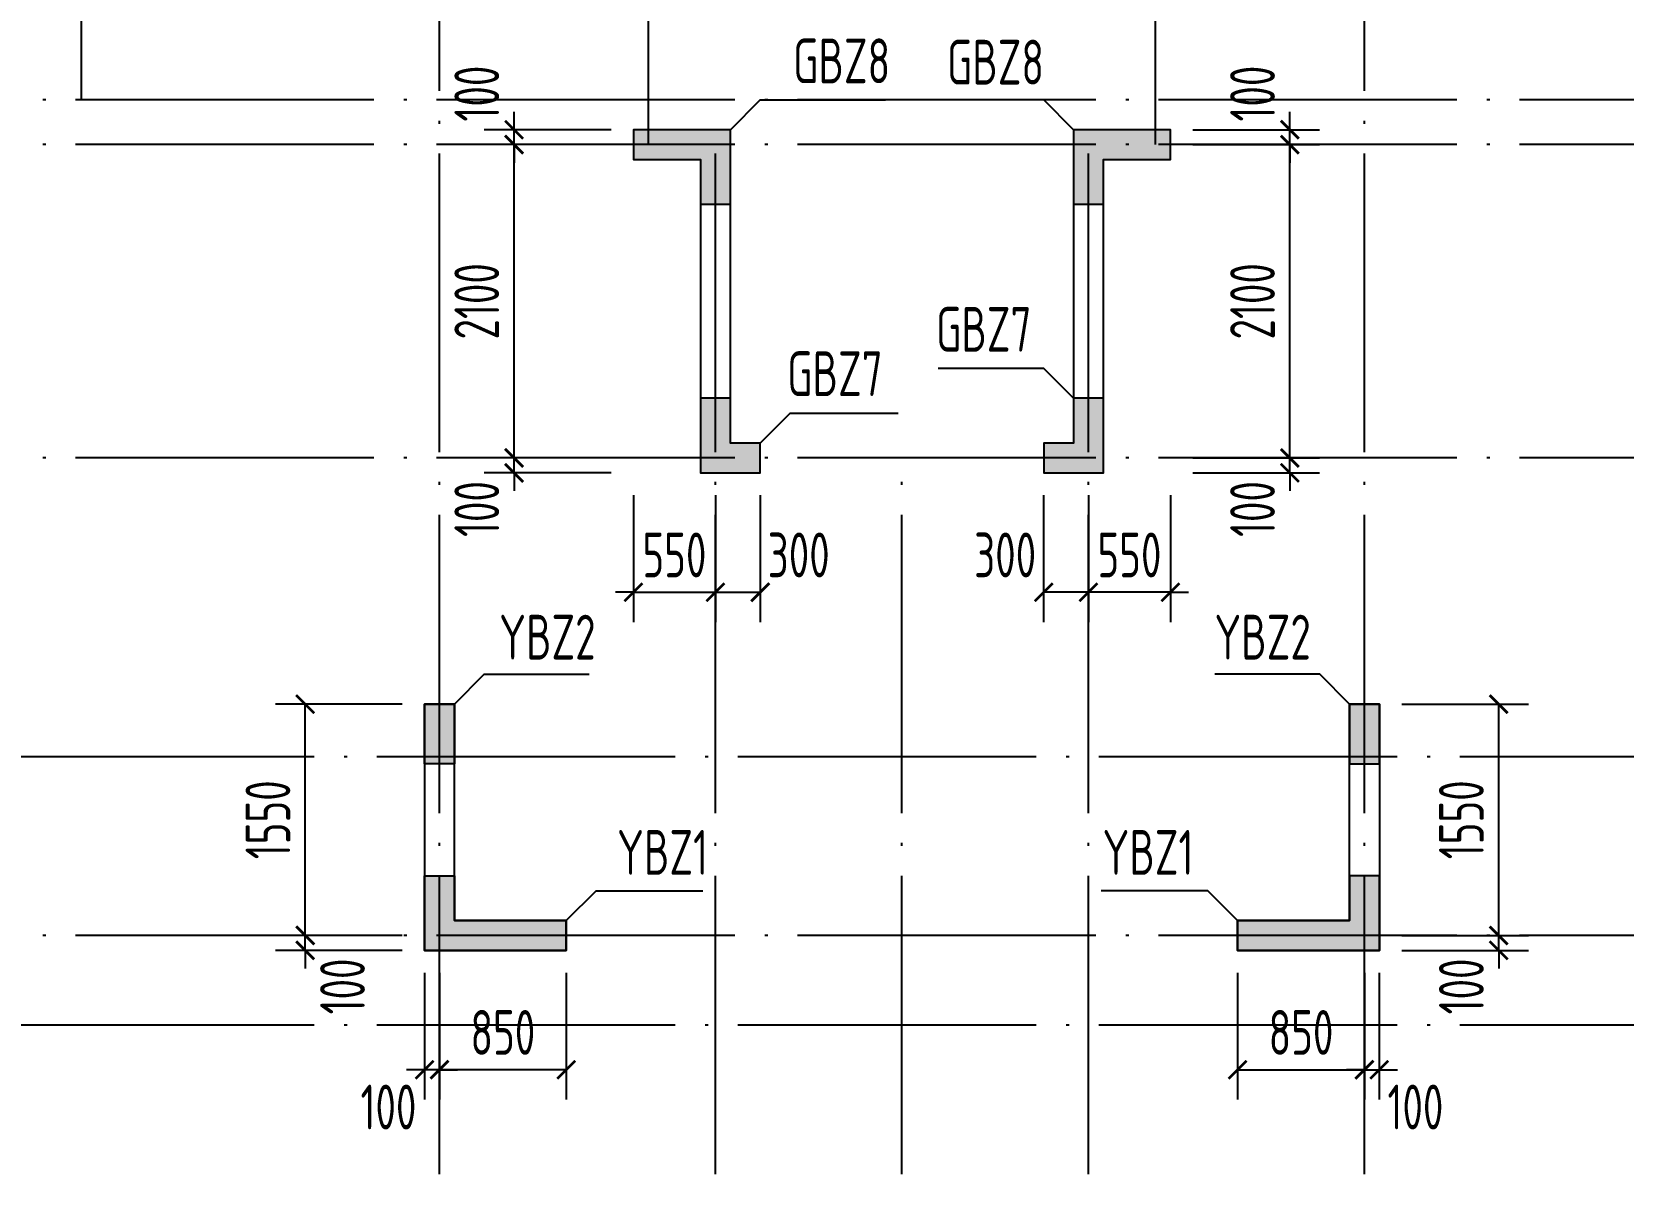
# Model space of a CAD drawing. Extents: x 826826 to 1642106, y -156213 to 399140.
# Drawn here: x 1178363 to 1189031, y 189354 to 197010 of the extents above; entities that cross this region are included whole.
import ezdxf
from ezdxf.enums import TextEntityAlignment as Align

# ---------------------------------------------------------------- set-up
doc = ezdxf.new("R2010")
doc.units = 0
doc.header["$LTSCALE"] = 1000
doc.linetypes.add('DOTE', pattern=[2.42, 2, -0.2, 0.02, -0.2])
doc.layers.get('0').update_dxf_attribs({"linetype": 'CONTINUOUS'})
doc.layers.get('DEFPOINTS').update_dxf_attribs({"linetype": 'CONTINUOUS'})
for name, color, linetype in [('A-DOTE', 10, 'DOTE'), ('S-Q墙实线', 6, 'CONTINUOUS'), ('S-Q墙标注', 3, 'CONTINUOUS'), ('S-X详图填充', 252, 'CONTINUOUS'), ('S-X详图实线', 4, 'CONTINUOUS'), ('S-Y一般标注', 3, 'CONTINUOUS'), ('S-Z柱编号', 6, 'CONTINUOUS')]:
    doc.layers.add(name, color=color, linetype=linetype)
doc.styles.add('TSSD_REIN', font='tssdeng.shx', dxfattribs={"width": 0.7, "height": 300, "bigfont": 'tssdchn.shx'})
doc.styles.add('结构文字', font='zstxt.shx', dxfattribs={"width": 0.7, "bigfont": 'zshz.shx'})
doc.dimstyles.new('STRUCK', dxfattribs={"dimtxt": 400, "dimasz": 121, "dimexe": 200, "dimexo": 150, "dimgap": 115, "dimtad": 1, "dimdec": 0, "dimdsep": 46, "dimtxsty": '结构文字', "dimblk": 'ARCHTICK', "dimcen": 400, "dimclrd": 3, "dimclre": 3, "dimclrt": 7, "dimadec": 0, "dimazin": 0, "dimtfac": 1, "dimtdec": 0, "dimtix": 1, "dimtmove": 2, "dimatfit": 3, "dimldrblk": '_DIMX', "dimfxl": 0, "dimtolj": 1, "dimtzin": 0, "dimarcsym": 0})

# ---------------------------------------------------------------- blocks, each defined once
blk = doc.blocks.new('20210801.08533475')
at = {"layer": 'A-DOTE'}
for p, q in [((11000, 10500), (11000, 19800)), ((13400, 3300), (13400, 19800)), ((19600, 3300), (19600, 19800)), ((14800, 10200), (14800, 12100)), ((18200, 10200), (18200, 12100)), ((54100, 10500), (3300, 10500)), ((54100, 10200), (3300, 10200)), ((15250, 3300), (15250, 10200)), ((17750, 3300), (17750, 10200)), ((54100, 8100), (3300, 8100)), ((16500, 3300), (16500, 8100)), ((3300, 6100), (54100, 6100)), ((54100, 4900), (3300, 4900)), ((3300, 4300), (54100, 4300))]:
    blk.add_line(p, q, dxfattribs=at)
blk = doc.blocks.new('_ArchTick')
at = {"color": 0, "linetype": 'ByBlock', "const_width": 0.15}
blk.add_lwpolyline([(-0.5, -0.5), (0.5, 0.5)], dxfattribs=at)
blk = doc.blocks.new('*D2530')
at = {"layer": 'DEFPOINTS', "color": 0}
for p in [(1180196, 190954), (1180996, 190954), (1180996, 190854)]:
    blk.add_point(p, dxfattribs=at)
at = {"layer": 'S-Q墙标注', "color": 3, "lineweight": -2}
for p, q in [((1180196, 190954), (1180196, 191075)), ((1180846, 190954), (1179996, 190954)), ((1180196, 190854), (1180196, 190954)), ((1180846, 190854), (1179996, 190854)), ((1180196, 190854), (1180196, 190733))]:
    blk.add_line(p, q, dxfattribs=at)
at = {"layer": 'S-Q墙标注', "color": 3, "lineweight": -2, "xscale": 121, "yscale": 121, "zscale": 121}
for p, rotation in [((1180196, 190954), 270), ((1180196, 190854), 90)]:
    blk.add_blockref('_ArchTick', p, dxfattribs=dict(at, rotation=rotation))
at = {"layer": 'S-Q墙标注', "color": 7, "insert": (1180446, 190612), "char_height": 300, "attachment_point": 5, "rotation": 90, "style": 'TSSD_REIN'}
blk.add_mtext('\\A1;100', dxfattribs=at)
blk = doc.blocks.new('_DIMX')
blk.add_line((-150, 0), (150, 0))
at = {"const_width": 50}
blk.add_lwpolyline([(-70, -70), (70, 70)], dxfattribs=at)
blk = doc.blocks.new('*D2531')
at = {"layer": 'DEFPOINTS', "color": 0}
for p in [(1180196, 192504), (1180996, 192504), (1180996, 190954)]:
    blk.add_point(p, dxfattribs=at)
at = {"layer": 'S-Q墙标注', "color": 3, "lineweight": -2}
for p, q in [((1180846, 192504), (1179996, 192504)), ((1180196, 190954), (1180196, 192504)), ((1180846, 190954), (1179996, 190954))]:
    blk.add_line(p, q, dxfattribs=at)
at = {"layer": 'S-Q墙标注', "color": 3, "lineweight": -2, "xscale": 121, "yscale": 121, "zscale": 121}
for p, rotation in [((1180196, 192504), 90), ((1180196, 190954), 270)]:
    blk.add_blockref('_ArchTick', p, dxfattribs=dict(at, rotation=rotation))
at = {"layer": 'S-Q墙标注', "color": 7, "insert": (1179946, 191729), "char_height": 300, "attachment_point": 5, "rotation": 90, "style": 'TSSD_REIN'}
blk.add_mtext('\\A1;1550', dxfattribs=at)
blk = doc.blocks.new('*D2532')
at = {"layer": 'DEFPOINTS', "color": 0}
for p in [(1181096, 190854), (1181946, 190854), (1181096, 190054)]:
    blk.add_point(p, dxfattribs=at)
at = {"layer": 'S-Q墙标注', "color": 3, "lineweight": -2}
for p, q in [((1181096, 190704), (1181096, 189854)), ((1181946, 190704), (1181946, 189854)), ((1181946, 190054), (1181096, 190054))]:
    blk.add_line(p, q, dxfattribs=at)
at = {"layer": 'S-Q墙标注', "color": 3, "lineweight": -2, "xscale": 121, "yscale": 121, "zscale": 121, "rotation": 180}
blk.add_blockref('_ArchTick', (1181096, 190054), dxfattribs=at)
at = {"layer": 'S-Q墙标注', "color": 3, "lineweight": -2, "xscale": 121, "yscale": 121, "zscale": 121}
blk.add_blockref('_ArchTick', (1181946, 190054), dxfattribs=at)
at = {"layer": 'S-Q墙标注', "color": 7, "insert": (1181521, 190304), "char_height": 300, "attachment_point": 5, "style": 'TSSD_REIN'}
blk.add_mtext('\\A1;850', dxfattribs=at)
blk = doc.blocks.new('*D2533')
at = {"layer": 'DEFPOINTS', "color": 0}
for p in [(1180996, 190854), (1181096, 190854), (1180996, 190054)]:
    blk.add_point(p, dxfattribs=at)
at = {"layer": 'S-Q墙标注', "color": 3, "lineweight": -2}
for p, q in [((1180996, 190704), (1180996, 189854)), ((1181096, 190704), (1181096, 189854)), ((1180996, 190054), (1180875, 190054)), ((1181096, 190054), (1180996, 190054)), ((1181096, 190054), (1181217, 190054))]:
    blk.add_line(p, q, dxfattribs=at)
at = {"layer": 'S-Q墙标注', "color": 3, "lineweight": -2, "xscale": 121, "yscale": 121, "zscale": 121}
blk.add_blockref('_ArchTick', (1180996, 190054), dxfattribs=at)
at = {"layer": 'S-Q墙标注', "color": 3, "lineweight": -2, "xscale": 121, "yscale": 121, "zscale": 121, "rotation": 180}
blk.add_blockref('_ArchTick', (1181096, 190054), dxfattribs=at)
at = {"layer": 'S-Q墙标注', "color": 7, "insert": (1180754, 189804), "char_height": 300, "attachment_point": 5, "style": 'TSSD_REIN'}
blk.add_mtext('\\A1;100', dxfattribs=at)
blk = doc.blocks.new('*D2534')
at = {"layer": 'DEFPOINTS', "color": 0}
for p in [(1187396, 190954), (1188196, 190954), (1187396, 190854)]:
    blk.add_point(p, dxfattribs=at)
at = {"layer": 'S-Q墙标注', "color": 3, "lineweight": -2}
for p, q in [((1188196, 190954), (1188196, 191075)), ((1187546, 190954), (1188396, 190954)), ((1188196, 190854), (1188196, 190954)), ((1187546, 190854), (1188396, 190854)), ((1188196, 190854), (1188196, 190733))]:
    blk.add_line(p, q, dxfattribs=at)
at = {"layer": 'S-Q墙标注', "color": 3, "lineweight": -2, "xscale": 121, "yscale": 121, "zscale": 121}
for p, rotation in [((1188196, 190954), 270), ((1188196, 190854), 90)]:
    blk.add_blockref('_ArchTick', p, dxfattribs=dict(at, rotation=rotation))
at = {"layer": 'S-Q墙标注', "color": 7, "insert": (1187946, 190612), "char_height": 300, "attachment_point": 5, "rotation": 90, "style": 'TSSD_REIN'}
blk.add_mtext('\\A1;100', dxfattribs=at)
blk = doc.blocks.new('*D2535')
at = {"layer": 'DEFPOINTS', "color": 0}
for p in [(1187396, 192504), (1188196, 192504), (1187396, 190954)]:
    blk.add_point(p, dxfattribs=at)
at = {"layer": 'S-Q墙标注', "color": 3, "lineweight": -2}
for p, q in [((1187546, 192504), (1188396, 192504)), ((1188196, 190954), (1188196, 192504)), ((1187546, 190954), (1188396, 190954))]:
    blk.add_line(p, q, dxfattribs=at)
at = {"layer": 'S-Q墙标注', "color": 3, "lineweight": -2, "xscale": 121, "yscale": 121, "zscale": 121}
for p, rotation in [((1188196, 192504), 90), ((1188196, 190954), 270)]:
    blk.add_blockref('_ArchTick', p, dxfattribs=dict(at, rotation=rotation))
at = {"layer": 'S-Q墙标注', "color": 7, "insert": (1187946, 191729), "char_height": 300, "attachment_point": 5, "rotation": 90, "style": 'TSSD_REIN'}
blk.add_mtext('\\A1;1550', dxfattribs=at)
blk = doc.blocks.new('*D2536')
at = {"layer": 'DEFPOINTS', "color": 0}
for p in [(1186446, 190854), (1187296, 190854), (1187296, 190054)]:
    blk.add_point(p, dxfattribs=at)
at = {"layer": 'S-Q墙标注', "color": 3, "lineweight": -2}
for p, q in [((1186446, 190704), (1186446, 189854)), ((1187296, 190704), (1187296, 189854)), ((1186446, 190054), (1187296, 190054))]:
    blk.add_line(p, q, dxfattribs=at)
at = {"layer": 'S-Q墙标注', "color": 3, "lineweight": -2, "xscale": 121, "yscale": 121, "zscale": 121, "rotation": 180}
blk.add_blockref('_ArchTick', (1186446, 190054), dxfattribs=at)
at = {"layer": 'S-Q墙标注', "color": 3, "lineweight": -2, "xscale": 121, "yscale": 121, "zscale": 121}
blk.add_blockref('_ArchTick', (1187296, 190054), dxfattribs=at)
at = {"layer": 'S-Q墙标注', "color": 7, "insert": (1186871, 190304), "char_height": 300, "attachment_point": 5, "style": 'TSSD_REIN'}
blk.add_mtext('\\A1;850', dxfattribs=at)
blk = doc.blocks.new('*D2537')
at = {"layer": 'DEFPOINTS', "color": 0}
for p in [(1187296, 190854), (1187396, 190854), (1187396, 190054)]:
    blk.add_point(p, dxfattribs=at)
at = {"layer": 'S-Q墙标注', "color": 3, "lineweight": -2}
for p, q in [((1187296, 190704), (1187296, 189854)), ((1187396, 190704), (1187396, 189854)), ((1187296, 190054), (1187175, 190054)), ((1187296, 190054), (1187396, 190054)), ((1187396, 190054), (1187517, 190054))]:
    blk.add_line(p, q, dxfattribs=at)
at = {"layer": 'S-Q墙标注', "color": 3, "lineweight": -2, "xscale": 121, "yscale": 121, "zscale": 121}
blk.add_blockref('_ArchTick', (1187296, 190054), dxfattribs=at)
at = {"layer": 'S-Q墙标注', "color": 3, "lineweight": -2, "xscale": 121, "yscale": 121, "zscale": 121, "rotation": 180}
blk.add_blockref('_ArchTick', (1187396, 190054), dxfattribs=at)
at = {"layer": 'S-Q墙标注', "color": 7, "insert": (1187638, 189804), "char_height": 300, "attachment_point": 5, "style": 'TSSD_REIN'}
blk.add_mtext('\\A1;100', dxfattribs=at)
blk = doc.blocks.new('*D2538')
at = {"layer": 'DEFPOINTS', "color": 0}
for p in [(1181596, 194154), (1182396, 194154), (1182396, 194054)]:
    blk.add_point(p, dxfattribs=at)
at = {"layer": 'S-Q墙标注', "color": 3, "lineweight": -2}
for p, q in [((1181596, 194154), (1181596, 194275)), ((1182246, 194154), (1181396, 194154)), ((1181596, 194054), (1181596, 194154)), ((1182246, 194054), (1181396, 194054)), ((1181596, 194054), (1181596, 193933))]:
    blk.add_line(p, q, dxfattribs=at)
at = {"layer": 'S-Q墙标注', "color": 3, "lineweight": -2, "xscale": 121, "yscale": 121, "zscale": 121}
for p, rotation in [((1181596, 194154), 270), ((1181596, 194054), 90)]:
    blk.add_blockref('_ArchTick', p, dxfattribs=dict(at, rotation=rotation))
at = {"layer": 'S-Q墙标注', "color": 7, "insert": (1181346, 193812), "char_height": 300, "attachment_point": 5, "rotation": 90, "style": 'TSSD_REIN'}
blk.add_mtext('\\A1;100', dxfattribs=at)
blk = doc.blocks.new('*D2539')
at = {"layer": 'DEFPOINTS', "color": 0}
for p in [(1181596, 196254), (1182396, 196254), (1182396, 194154)]:
    blk.add_point(p, dxfattribs=at)
at = {"layer": 'S-Q墙标注', "color": 3, "lineweight": -2}
for p, q in [((1182246, 196254), (1181396, 196254)), ((1181596, 194154), (1181596, 196254)), ((1182246, 194154), (1181396, 194154))]:
    blk.add_line(p, q, dxfattribs=at)
at = {"layer": 'S-Q墙标注', "color": 3, "lineweight": -2, "xscale": 121, "yscale": 121, "zscale": 121}
for p, rotation in [((1181596, 196254), 90), ((1181596, 194154), 270)]:
    blk.add_blockref('_ArchTick', p, dxfattribs=dict(at, rotation=rotation))
at = {"layer": 'S-Q墙标注', "color": 7, "insert": (1181346, 195204), "char_height": 300, "attachment_point": 5, "rotation": 90, "style": 'TSSD_REIN'}
blk.add_mtext('\\A1;2100', dxfattribs=at)
blk = doc.blocks.new('*D2540')
at = {"layer": 'DEFPOINTS', "color": 0}
for p in [(1181596, 196354), (1182396, 196354), (1182396, 196254)]:
    blk.add_point(p, dxfattribs=at)
at = {"layer": 'S-Q墙标注', "color": 3, "lineweight": -2}
for p, q in [((1181596, 196354), (1181596, 196475)), ((1182246, 196354), (1181396, 196354)), ((1181596, 196254), (1181596, 196354)), ((1182246, 196254), (1181396, 196254)), ((1181596, 196254), (1181596, 196133))]:
    blk.add_line(p, q, dxfattribs=at)
at = {"layer": 'S-Q墙标注', "color": 3, "lineweight": -2, "xscale": 121, "yscale": 121, "zscale": 121}
for p, rotation in [((1181596, 196354), 270), ((1181596, 196254), 90)]:
    blk.add_blockref('_ArchTick', p, dxfattribs=dict(at, rotation=rotation))
at = {"layer": 'S-Q墙标注', "color": 7, "insert": (1181346, 196596), "char_height": 300, "attachment_point": 5, "rotation": 90, "style": 'TSSD_REIN'}
blk.add_mtext('\\A1;100', dxfattribs=at)
blk = doc.blocks.new('*D2541')
at = {"layer": 'DEFPOINTS', "color": 0}
for p in [(1182396, 194054), (1182946, 194054), (1182946, 193254)]:
    blk.add_point(p, dxfattribs=at)
at = {"layer": 'S-Q墙标注', "color": 3, "lineweight": -2}
for p, q in [((1182396, 193904), (1182396, 193054)), ((1182946, 193904), (1182946, 193054)), ((1182396, 193254), (1182275, 193254)), ((1182396, 193254), (1182946, 193254)), ((1182946, 193254), (1183067, 193254))]:
    blk.add_line(p, q, dxfattribs=at)
at = {"layer": 'S-Q墙标注', "color": 3, "lineweight": -2, "xscale": 121, "yscale": 121, "zscale": 121}
blk.add_blockref('_ArchTick', (1182396, 193254), dxfattribs=at)
at = {"layer": 'S-Q墙标注', "color": 3, "lineweight": -2, "xscale": 121, "yscale": 121, "zscale": 121, "rotation": 180}
blk.add_blockref('_ArchTick', (1182946, 193254), dxfattribs=at)
at = {"layer": 'S-Q墙标注', "color": 7, "insert": (1182671, 193504), "char_height": 300, "attachment_point": 5, "style": 'TSSD_REIN'}
blk.add_mtext('\\A1;550', dxfattribs=at)
blk = doc.blocks.new('*D2542')
at = {"layer": 'DEFPOINTS', "color": 0}
for p in [(1182946, 194054), (1183246, 194054), (1183246, 193254)]:
    blk.add_point(p, dxfattribs=at)
at = {"layer": 'S-Q墙标注', "color": 3, "lineweight": -2}
for p, q in [((1182946, 193904), (1182946, 193054)), ((1183246, 193904), (1183246, 193054)), ((1182946, 193254), (1183246, 193254))]:
    blk.add_line(p, q, dxfattribs=at)
at = {"layer": 'S-Q墙标注', "color": 3, "lineweight": -2, "xscale": 121, "yscale": 121, "zscale": 121, "rotation": 180}
blk.add_blockref('_ArchTick', (1182946, 193254), dxfattribs=at)
at = {"layer": 'S-Q墙标注', "color": 3, "lineweight": -2, "xscale": 121, "yscale": 121, "zscale": 121}
blk.add_blockref('_ArchTick', (1183246, 193254), dxfattribs=at)
at = {"layer": 'S-Q墙标注', "color": 7, "insert": (1183504, 193504), "char_height": 300, "attachment_point": 5, "style": 'TSSD_REIN'}
blk.add_mtext('\\A1;300', dxfattribs=at)
blk = doc.blocks.new('*D2543')
at = {"layer": 'DEFPOINTS', "color": 0}
for p in [(1185996, 194154), (1186796, 194154), (1185996, 194054)]:
    blk.add_point(p, dxfattribs=at)
at = {"layer": 'S-Q墙标注', "color": 3, "lineweight": -2}
for p, q in [((1186796, 194154), (1186796, 194275)), ((1186146, 194154), (1186996, 194154)), ((1186796, 194054), (1186796, 194154)), ((1186146, 194054), (1186996, 194054)), ((1186796, 194054), (1186796, 193933))]:
    blk.add_line(p, q, dxfattribs=at)
at = {"layer": 'S-Q墙标注', "color": 3, "lineweight": -2, "xscale": 121, "yscale": 121, "zscale": 121}
for p, rotation in [((1186796, 194154), 270), ((1186796, 194054), 90)]:
    blk.add_blockref('_ArchTick', p, dxfattribs=dict(at, rotation=rotation))
at = {"layer": 'S-Q墙标注', "color": 7, "insert": (1186546, 193812), "char_height": 300, "attachment_point": 5, "rotation": 90, "style": 'TSSD_REIN'}
blk.add_mtext('\\A1;100', dxfattribs=at)
blk = doc.blocks.new('*D2544')
at = {"layer": 'DEFPOINTS', "color": 0}
for p in [(1185996, 196254), (1186796, 196254), (1185996, 194154)]:
    blk.add_point(p, dxfattribs=at)
at = {"layer": 'S-Q墙标注', "color": 3, "lineweight": -2}
for p, q in [((1186146, 196254), (1186996, 196254)), ((1186796, 194154), (1186796, 196254)), ((1186146, 194154), (1186996, 194154))]:
    blk.add_line(p, q, dxfattribs=at)
at = {"layer": 'S-Q墙标注', "color": 3, "lineweight": -2, "xscale": 121, "yscale": 121, "zscale": 121}
for p, rotation in [((1186796, 196254), 90), ((1186796, 194154), 270)]:
    blk.add_blockref('_ArchTick', p, dxfattribs=dict(at, rotation=rotation))
at = {"layer": 'S-Q墙标注', "color": 7, "insert": (1186546, 195204), "char_height": 300, "attachment_point": 5, "rotation": 90, "style": 'TSSD_REIN'}
blk.add_mtext('\\A1;2100', dxfattribs=at)
blk = doc.blocks.new('*D2545')
at = {"layer": 'DEFPOINTS', "color": 0}
for p in [(1185996, 196354), (1186796, 196354), (1185996, 196254)]:
    blk.add_point(p, dxfattribs=at)
at = {"layer": 'S-Q墙标注', "color": 3, "lineweight": -2}
for p, q in [((1186796, 196354), (1186796, 196475)), ((1186146, 196354), (1186996, 196354)), ((1186796, 196254), (1186796, 196354)), ((1186146, 196254), (1186996, 196254)), ((1186796, 196254), (1186796, 196133))]:
    blk.add_line(p, q, dxfattribs=at)
at = {"layer": 'S-Q墙标注', "color": 3, "lineweight": -2, "xscale": 121, "yscale": 121, "zscale": 121}
for p, rotation in [((1186796, 196354), 270), ((1186796, 196254), 90)]:
    blk.add_blockref('_ArchTick', p, dxfattribs=dict(at, rotation=rotation))
at = {"layer": 'S-Q墙标注', "color": 7, "insert": (1186546, 196596), "char_height": 300, "attachment_point": 5, "rotation": 90, "style": 'TSSD_REIN'}
blk.add_mtext('\\A1;100', dxfattribs=at)
blk = doc.blocks.new('*D2546')
at = {"layer": 'DEFPOINTS', "color": 0}
for p in [(1185446, 194054), (1185996, 194054), (1185446, 193254)]:
    blk.add_point(p, dxfattribs=at)
at = {"layer": 'S-Q墙标注', "color": 3, "lineweight": -2}
for p, q in [((1185446, 193904), (1185446, 193054)), ((1185996, 193904), (1185996, 193054)), ((1185446, 193254), (1185325, 193254)), ((1185996, 193254), (1185446, 193254)), ((1185996, 193254), (1186117, 193254))]:
    blk.add_line(p, q, dxfattribs=at)
at = {"layer": 'S-Q墙标注', "color": 3, "lineweight": -2, "xscale": 121, "yscale": 121, "zscale": 121}
blk.add_blockref('_ArchTick', (1185446, 193254), dxfattribs=at)
at = {"layer": 'S-Q墙标注', "color": 3, "lineweight": -2, "xscale": 121, "yscale": 121, "zscale": 121, "rotation": 180}
blk.add_blockref('_ArchTick', (1185996, 193254), dxfattribs=at)
at = {"layer": 'S-Q墙标注', "color": 7, "insert": (1185721, 193504), "char_height": 300, "attachment_point": 5, "style": 'TSSD_REIN'}
blk.add_mtext('\\A1;550', dxfattribs=at)
blk = doc.blocks.new('*D2547')
at = {"layer": 'DEFPOINTS', "color": 0}
for p in [(1185146, 194054), (1185446, 194054), (1185146, 193254)]:
    blk.add_point(p, dxfattribs=at)
at = {"layer": 'S-Q墙标注', "color": 3, "lineweight": -2}
for p, q in [((1185146, 193904), (1185146, 193054)), ((1185446, 193904), (1185446, 193054)), ((1185446, 193254), (1185146, 193254))]:
    blk.add_line(p, q, dxfattribs=at)
at = {"layer": 'S-Q墙标注', "color": 3, "lineweight": -2, "xscale": 121, "yscale": 121, "zscale": 121, "rotation": 180}
blk.add_blockref('_ArchTick', (1185146, 193254), dxfattribs=at)
at = {"layer": 'S-Q墙标注', "color": 3, "lineweight": -2, "xscale": 121, "yscale": 121, "zscale": 121}
blk.add_blockref('_ArchTick', (1185446, 193254), dxfattribs=at)
at = {"layer": 'S-Q墙标注', "color": 7, "insert": (1184888, 193504), "char_height": 300, "attachment_point": 5, "style": 'TSSD_REIN'}
blk.add_mtext('\\A1;300', dxfattribs=at)

msp = doc.modelspace()

# ---------------------------------------------------------------- hatches: boundary and pattern name
at = {"layer": 'S-X详图填充'}
h = msp.add_hatch(color=256, dxfattribs=at)
h.dxf.hatch_style = 1
h.paths.add_polyline_path([(1182846.21, 195853.99), (1183046.21, 195853.99), (1183046.21, 196353.99), (1182396.14, 196353.99), (1182396.14, 196153.99), (1182846.21, 196153.99)])
h = msp.add_hatch(color=256, dxfattribs=at)
h.dxf.hatch_style = 1
h.paths.add_polyline_path([(1185346.21, 195853.99), (1185546.21, 195853.99), (1185546.21, 196153.99), (1185996.08, 196153.99), (1185996.08, 196353.99), (1185346.21, 196353.99)])
h = msp.add_hatch(color=256, dxfattribs=at)
h.dxf.hatch_style = 1
h.paths.add_polyline_path([(1183046.21, 194553.99), (1182846.21, 194553.99), (1182846.21, 194053.99), (1183246.21, 194053.99), (1183246.21, 194253.99), (1183046.21, 194253.99)])
h = msp.add_hatch(color=256, dxfattribs=at)
h.dxf.hatch_style = 1
h.paths.add_polyline_path([(1185546.21, 194553.99), (1185346.21, 194553.99), (1185346.21, 194253.99), (1185146.21, 194253.99), (1185146.21, 194053.99), (1185546.21, 194053.99)])
h = msp.add_hatch(color=256, dxfattribs=at)
h.dxf.hatch_style = 1
h.paths.add_polyline_path([(1181196.22, 192103.99), (1180996.22, 192103.99), (1180996.22, 192503.99), (1181196.22, 192503.99)])
h = msp.add_hatch(color=256, dxfattribs=at)
h.dxf.hatch_style = 1
h.paths.add_polyline_path([(1187196.21, 192103.99), (1187396.21, 192103.99), (1187396.21, 192503.99), (1187196.21, 192503.99)])
h = msp.add_hatch(color=256, dxfattribs=at)
h.dxf.hatch_style = 1
h.paths.add_polyline_path([(1180996.22, 191353.99), (1181196.22, 191353.99), (1181196.22, 191053.99), (1181946.22, 191053.99), (1181946.22, 190853.99), (1180996.22, 190853.99)])
h = msp.add_hatch(color=256, dxfattribs=at)
h.dxf.hatch_style = 1
h.paths.add_polyline_path([(1187396.21, 191353.99), (1187196.21, 191353.99), (1187196.21, 191053.99), (1186446.21, 191053.99), (1186446.21, 190853.99), (1187396.21, 190853.99)])

# ---------------------------------------------------------------- linework, layer by layer
at = {"layer": 'S-Q墙实线'}
for points in [[(1182396.23, 196153.99), (1182846.21, 196153.99), (1182846.21, 194053.99), (1183246.21, 194053.99), (1183246.21, 194253.99), (1183046.21, 194253.99), (1183046.21, 196353.99), (1182396.23, 196353.99)], [(1180996.22, 190853.99), (1181946.22, 190853.99), (1181946.22, 191053.99), (1181196.22, 191053.99), (1181196.22, 192503.99), (1180996.22, 192503.99)], [(1187396.22, 190853.99), (1186446.22, 190853.99), (1186446.22, 191053.99), (1187196.22, 191053.99), (1187196.22, 192503.99), (1187396.22, 192503.99)]]:
    msp.add_lwpolyline(points, close=True, dxfattribs=at)
msp.add_lwpolyline([(1185346.21, 194253.99), (1185146.21, 194253.99), (1185146.21, 194053.99), (1185546.21, 194053.99), (1185546.21, 196153.99), (1185996.23, 196153.99), (1185996.23, 196353.99), (1185346.21, 196353.99), (1185346.21, 194253.99)], dxfattribs=at)
at = {"layer": 'S-X详图实线'}
for points in [[(1182846.21, 195853.99), (1183046.21, 195853.99), (1183046.21, 196353.99), (1182396.14, 196353.99), (1182396.14, 196153.99), (1182846.21, 196153.99), (1182846.21, 195853.99)], [(1185346.21, 195853.99), (1185546.21, 195853.99), (1185546.21, 196153.99), (1185996.08, 196153.99), (1185996.08, 196353.99), (1185346.21, 196353.99), (1185346.21, 195853.99)], [(1183046.21, 194553.99), (1182846.21, 194553.99), (1182846.21, 194053.99), (1183246.21, 194053.99), (1183246.21, 194253.99), (1183046.21, 194253.99), (1183046.21, 194553.99)], [(1185546.21, 194553.99), (1185346.21, 194553.99), (1185346.21, 194253.99), (1185146.21, 194253.99), (1185146.21, 194053.99), (1185546.21, 194053.99), (1185546.21, 194553.99)], [(1181196.22, 192103.99), (1180996.22, 192103.99), (1180996.22, 192503.99), (1181196.22, 192503.99), (1181196.22, 192103.99)], [(1187196.21, 192103.99), (1187396.21, 192103.99), (1187396.21, 192503.99), (1187196.21, 192503.99), (1187196.21, 192103.99)], [(1180996.22, 191353.99), (1181196.22, 191353.99), (1181196.22, 191053.99), (1181946.22, 191053.99), (1181946.22, 190853.99), (1180996.22, 190853.99), (1180996.22, 191353.99)], [(1187396.21, 191353.99), (1187196.21, 191353.99), (1187196.21, 191053.99), (1186446.21, 191053.99), (1186446.21, 190853.99), (1187396.21, 190853.99), (1187396.21, 191353.99)]]:
    msp.add_lwpolyline(points, close=True, dxfattribs=at)
at = {"layer": 'S-Z柱编号', "color": 7}
for points in [[(1183046.21, 196353.99), (1183246.21, 196553.99), (1184086.21, 196553.99)], [(1185346.21, 196353.99), (1185146.21, 196553.99), (1184477.56, 196553.99)], [(1185346.21, 194553.99), (1185146.21, 194753.99), (1184439.65, 194753.99)], [(1183246.21, 194253.99), (1183446.21, 194453.99), (1184170.86, 194453.99)], [(1181196.22, 192503.99), (1181396.22, 192703.99), (1182100.09, 192703.99)], [(1187196.21, 192503.99), (1186996.21, 192703.99), (1186292.34, 192703.99)], [(1181946.22, 191053.99), (1182146.22, 191253.99), (1182861.43, 191253.99)], [(1186446.21, 191053.99), (1186246.21, 191253.99), (1185531, 191253.99)]]:
    msp.add_lwpolyline(points, dxfattribs=at)

# ---------------------------------------------------------------- block references
at = {"layer": 'S-Y一般标注'}
msp.add_blockref('20210801.08533475', (1167696.22, 186053.99), dxfattribs=at)

# ---------------------------------------------------------------- texts
at = {"layer": 'S-Z柱编号', "color": 7, "style": 'TSSD_REIN', "width": 0.7}
for s, p in [('GBZ8', (1183466.5, 196575.21)), ('GBZ8', (1184497.79, 196566.79)), ('GBZ7', (1184424.61, 194776.43)), ('GBZ7', (1183427.1, 194478.96)), ('YBZ2', (1181496.22, 192713.28)), ('YBZ2', (1186290.44, 192713.28)), ('YBZ1', (1182286.6, 191270.84)), ('YBZ1', (1185540.44, 191270.84))]:
    msp.add_text(s, height=300, dxfattribs=at).set_placement(p, align=Align.BOTTOM_LEFT)

# ---------------------------------------------------------------- dimensions: what is measured, and where the dimension line sits
at = {"layer": 'S-Q墙标注'}
for base, p1, p2, angle, picture, middle in [((1181596.14, 196353.99), (1182396.14, 196253.99), (1182396.14, 196353.99), 90, '*D2540', (1181346.14, 196595.91)), ((1186796.27, 196353.99), (1185996.27, 196253.99), (1185996.27, 196353.99), 90, '*D2545', (1186546.27, 196595.91)), ((1181596.14, 194153.99), (1182396.14, 194053.99), (1182396.14, 194153.99), 90, '*D2538', (1181346.14, 193812.06)), ((1186796.27, 194153.99), (1185996.27, 194053.99), (1185996.27, 194153.99), 90, '*D2543', (1186546.27, 193812.06)), ((1185146.21, 193253.99), (1185446.21, 194053.99), (1185146.21, 194053.99), 180, '*D2547', (1184888.13, 193503.99)), ((1180196.22, 190953.99), (1180996.22, 190853.99), (1180996.22, 190953.99), 90, '*D2530', (1180446.22, 190612.07)), ((1188196.21, 190953.99), (1187396.21, 190853.99), (1187396.21, 190953.99), 90, '*D2534', (1187946.21, 190612.07)), ((1180996.22, 190053.99), (1181096.23, 190853.99), (1180996.22, 190853.99), 180, '*D2533', (1180754.3, 189803.99))]:
    dim = msp.add_linear_dim(base=base, p1=p1, p2=p2, angle=angle, dimstyle='STRUCK', override={"dimtxt": 300, "dimgap": 100, "dimtxsty": 'TSSD_REIN'}, dxfattribs=at)
    dim.commit()
    dim.dimension.update_dxf_attribs({"geometry": picture, "text_midpoint": middle, "dimtype": 160})
for base, p1, p2, angle, picture, middle in [((1181596.14, 196253.99), (1182396.14, 194153.99), (1182396.14, 196253.99), 90, '*D2539', (1181346.14, 195203.99)), ((1186796.27, 196253.99), (1185996.27, 194153.99), (1185996.27, 196253.99), 90, '*D2544', (1186546.27, 195203.99)), ((1185446.21, 193253.99), (1185996.27, 194053.99), (1185446.21, 194053.99), 180, '*D2546', (1185721.24, 193503.99)), ((1180196.22, 192503.99), (1180996.22, 190953.99), (1180996.22, 192503.99), 90, '*D2531', (1179946.22, 191728.99)), ((1188196.21, 192503.99), (1187396.21, 190953.99), (1187396.21, 192503.99), 90, '*D2535', (1187946.21, 191728.99)), ((1181096.23, 190053.99), (1181946.22, 190853.99), (1181096.23, 190853.99), 180, '*D2532', (1181521.23, 190303.99))]:
    dim = msp.add_linear_dim(base=base, p1=p1, p2=p2, angle=angle, dimstyle='STRUCK', override={"dimtxt": 300, "dimgap": 100, "dimtxsty": 'TSSD_REIN'}, dxfattribs=at)
    dim.commit()
    dim.dimension.update_dxf_attribs({"geometry": picture, "text_midpoint": middle})
for base, p1, p2, picture, middle in [((1182946.21, 193253.99), (1182396.14, 194053.99), (1182946.21, 194053.99), '*D2541', (1182671.17, 193503.99)), ((1187296.2, 190053.99), (1186446.21, 190853.99), (1187296.2, 190853.99), '*D2536', (1186871.21, 190303.99))]:
    dim = msp.add_linear_dim(base=base, p1=p1, p2=p2, dimstyle='STRUCK', override={"dimtxt": 300, "dimgap": 100, "dimtxsty": 'TSSD_REIN'}, dxfattribs=at)
    dim.commit()
    dim.dimension.update_dxf_attribs({"geometry": picture, "text_midpoint": middle})
for base, p1, p2, picture, middle in [((1183246.21, 193253.99), (1182946.21, 194053.99), (1183246.21, 194053.99), '*D2542', (1183504.28, 193503.99)), ((1187396.21, 190053.99), (1187296.2, 190853.99), (1187396.21, 190853.99), '*D2537', (1187638.14, 189803.99))]:
    dim = msp.add_linear_dim(base=base, p1=p1, p2=p2, dimstyle='STRUCK', override={"dimtxt": 300, "dimgap": 100, "dimtxsty": 'TSSD_REIN'}, dxfattribs=at)
    dim.commit()
    dim.dimension.update_dxf_attribs({"geometry": picture, "text_midpoint": middle, "dimtype": 160})

doc.saveas('drawing.dxf')
